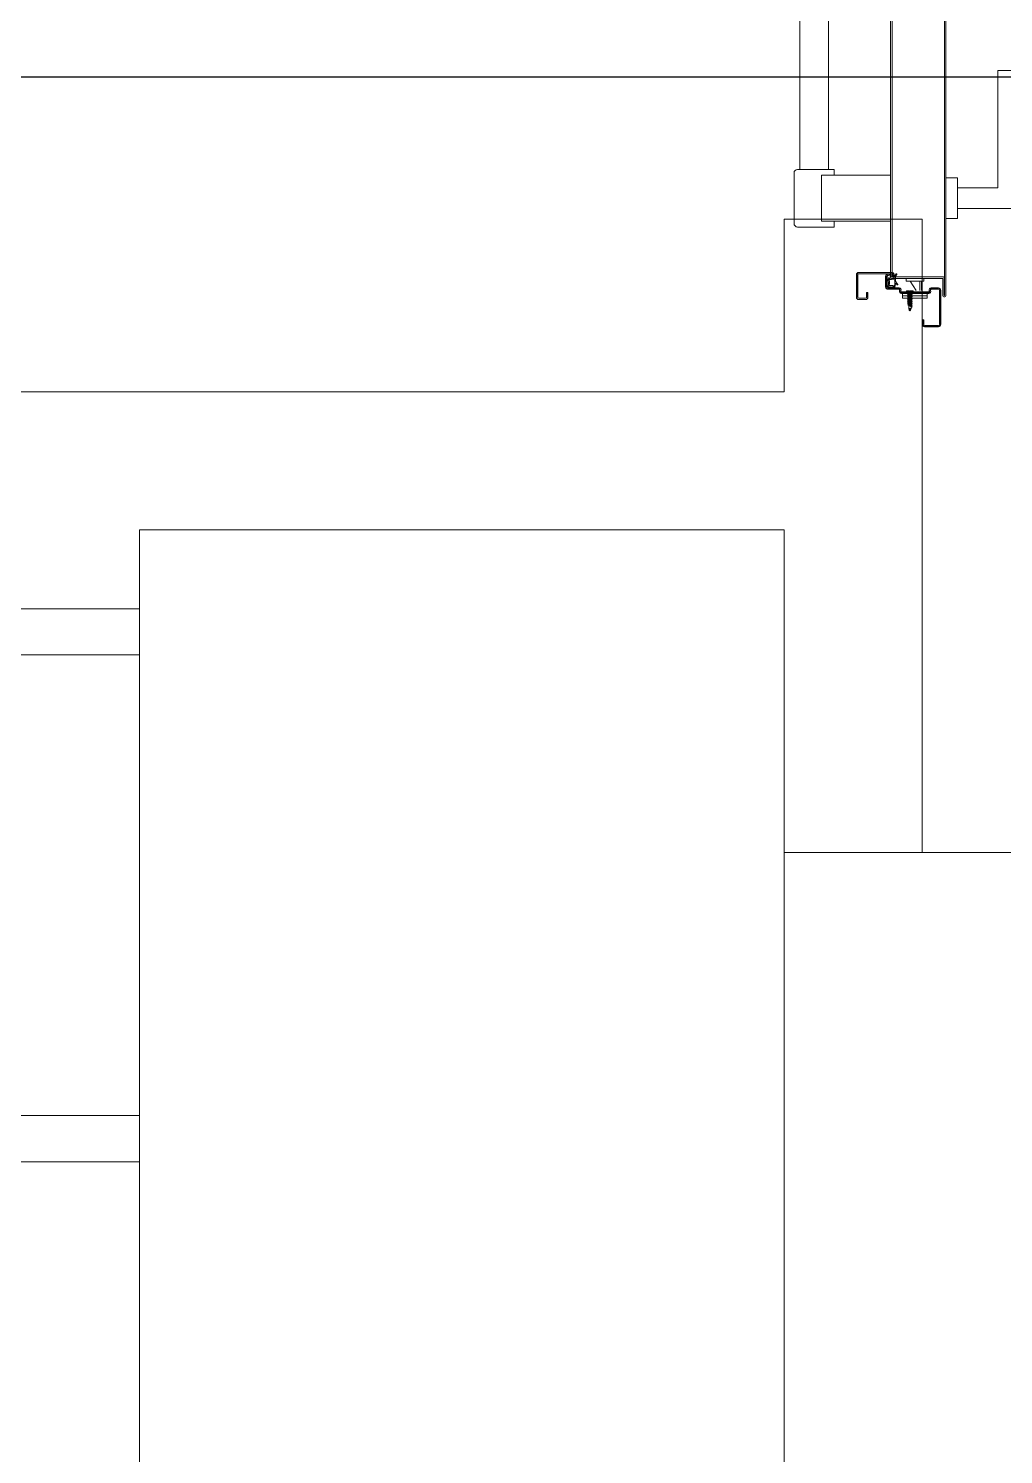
# Model space of a CAD drawing. Header units: metres. Extents: x -13621 to 152406, y -16073 to 22221.
# Drawn here: x 62387.9 to 62493.8, y 2934.6 to 3089.4 of the extents above; entities that cross this region are included whole.
import ezdxf

# ---------------------------------------------------------------- set-up
doc = ezdxf.new("R2010")
doc.units = ezdxf.units.M
doc.header["$LTSCALE"] = 100
doc.header["$MEASUREMENT"] = 0
doc.linetypes.add('DOT2', pattern=[0.125, 0, -0.125])
doc.layers.get('0').update_dxf_attribs({"color": 9, "lineweight": 9})
for name, color, linetype, lineweight in [('00', 9, 'Continuous', 9), ('01', 9, 'Continuous', 9), ('06D', 9, 'Continuous', 9), ('10', 9, 'Continuous', 9), ('14', 9, 'Continuous', 9), ('20', 9, 'DOT2', 9), ('Data  Tavan', 170, 'Continuous', 30)]:
    doc.layers.add(name, color=color, linetype=linetype, lineweight=lineweight)

# ---------------------------------------------------------------- blocks, each defined once
blk = doc.blocks.new('1.bod.mimari.elk')
at = {"layer": '01'}
blk.add_lwpolyline([(6509.999995712336, -5630.000000000002), (6509.999995712336, -5630.000000000002), (6509.999995712336, -5630.000000000002), (6509.999995712424, -6180.000004305961), (6779.999995712424, -6180.000004305961), (6779.999995712365, -5630.000000000002), (6779.999995712365, -5630.000000000002), (6779.999995712365, -5630.000000000002), (6819.999995712365, -5630.000000000002), (6819.999995712424, -6230.000004305961), (6469.999995712424, -6230.000004305961), (6469.999995712336, -5630.000000000002), (6509.999995712336, -5630.000000000002)], dxfattribs=at)
blk = doc.blocks.new('*U19')
at = {"ltscale": 15}
for p, q in [((-24.92916333728799, 0.8855214635775553), (-25.66003949670567, 3.3694447e-09)), ((-24.92916333728799, -0.8855214568386655), (-25.66003949670567, 3.3694447e-09)), ((-22.86626753712635, 1.500000003369444), (-24.92916333728799, 0.8855214635775553)), ((-22.86626753712635, 1.500000003383996), (-22.86626753712635, -1.499999996630554)), ((-21.21786779520335, -2.651713709567861), (-18.08572045961046, 2.844075251790038)), ((-21.0491052348807, -2.747894477683889), (-17.91695789928781, 2.747894483688563)), ((-19.71786779520335, -2.651713709942244), (-16.58572045961046, 2.844075251415658)), ((-19.5491052348807, -2.747894478058272), (-16.41695789928781, 2.747894483314181)), ((-18.49233535685925, 1.500000002995061), (-18.34640248188225, 1.994374120983688)), ((-18.21786779520335, -2.651713710316626), (-15.08572045961045, 2.844075251041274)), ((-18.0491052348807, -2.747894478432654), (-14.91695789928781, 2.747894482939798)), ((-16.99233535685926, 1.500000002620678), (-16.84640248188225, 1.994374120609305)), ((-16.71786779520334, -2.651713710691009), (-13.58572045961045, 2.844075250666891)), ((-16.5491052348807, -2.747894478807038), (-13.41695789928781, 2.747894482565416)), ((-15.49233535685926, 1.500000002246294), (-15.34640248188225, 1.994374120234922)), ((-15.21786779520335, -2.651713711065392), (-12.08572045961046, 2.84407525029251)), ((-15.0491052348807, -2.74789447918142), (-11.91695789928781, 2.747894482191033)), ((-13.99233535685926, 1.500000001871913), (-13.84640248188225, 1.994374119860539)), ((-13.71786779520334, -2.651713711439775), (-10.58572045961045, 2.844075249918127)), ((-13.5491052348807, -2.747894479555803), (-10.41695789928781, 2.74789448181665)), ((-12.49233535685926, 1.50000000149753), (-12.34640248188225, 1.994374119486158)), ((-12.21786779520334, -2.651713711814156), (-9.085720459610457, 2.844075249543743)), ((-12.0491052348807, -2.747894479930184), (-8.916957899287807, 2.747894481442267)), ((-10.99233535685925, 1.500000001123146), (-10.84640248188225, 1.994374119111774)), ((-10.71786779520334, -2.65171371218854), (-7.585720459610457, 2.844075249169362)), ((-10.5491052348807, -2.747894480304569), (-7.416957899287808, 2.747894481067885)), ((-9.492335356859256, 1.500000000748764), (-9.34640248188225, 1.994374118737391)), ((-9.217867795203347, -2.651713712562923), (-6.085720459610457, 2.844075248794977)), ((-9.049105234880695, -2.74789448067895), (-5.916957899287808, 2.747894480693502)), ((-7.992335356859257, 1.500000000374381), (-7.846402481882249, 1.994374118363009)), ((-7.717867795203348, -2.651713712562923), (-4.585720459610457, 2.844075248794977)), ((-7.549105234880698, -2.74789448067895), (-4.416957899287809, 2.747894480693502)), ((-6.492335356859257, 1.5), (-6.346402481882249, 1.994374117988627)), ((-6.217867795203348, -2.651713712562923), (-3.085720459610456, 2.844075248794977)), ((-6.049105234880698, -2.74789448067895), (-2.916957899287807, 2.747894480693502)), ((-4.992335356859256, 1.5), (-4.846402481882249, 1.994374117988627)), ((-4.717867795203347, -2.651713712562923), (-1.585720459610455, 2.844075248794977)), ((-4.549105234880697, -2.74789448067895), (-1.416957899287808, 2.747894480693502)), ((-3.492335356859257, 1.5), (-3.346402481882249, 1.994374117988627)), ((-1.992335356859257, 1.5), (-1.846402481882249, 1.994374117988627)), ((-0.4666946266661399, 4.199658174678916), (-1.500000000014551, 1.5)), ((-1.45519e-11, 0.485693527487456), (-0.5584785904065939, 0.485693527487456)), ((-24.92916333728799, -0.8855214568386655), (-22.86626753712635, -1.499999996630554)), ((-8.561485779636486, -1.50000000018631), (-22.86626753712635, -1.499999996616003)), ((-21.21786779520335, -2.651713709567861), (-20.87789673454245, -1.499999997004938)), ((-20.33790809827042, -1.499999997004938), (-19.06148577951535, -1.499999997004938)), ((-19.71786779520335, -2.651713709942244), (-19.37789673454244, -1.499999997379321)), ((-18.83790809827042, -1.499999997379321), (-17.56148577951535, -1.499999997379321)), ((-18.21786779520335, -2.651713710316626), (-17.87789673454244, -1.499999997753704)), ((-17.33790809827041, -1.499999997753704), (-16.06148577951535, -1.499999997753704)), ((-16.71786779520334, -2.651713710691009), (-16.37789673454244, -1.499999998128085)), ((-15.83790809827042, -1.499999998128085), (-14.56148577951535, -1.499999998128085)), ((-15.21786779520335, -2.651713711065392), (-14.87789673454244, -1.499999998502469)), ((-14.33790809827042, -1.499999998502469), (-13.06148577951535, -1.499999998502469)), ((-13.71786779520334, -2.651713711439775), (-13.37789673454244, -1.499999998876851)), ((-12.83790809827042, -1.499999998876851), (-11.56148577951535, -1.499999998876851)), ((-12.21786779520334, -2.651713711814156), (-11.87789673454244, -1.499999999251234)), ((-11.33790809827042, -1.499999999251234), (-10.06148577951535, -1.499999999251234)), ((-10.71786779520334, -2.65171371218854), (-10.37789673454244, -1.499999999625616)), ((-9.837908098270418, -1.499999999625616), (-8.561485779515351, -1.499999999625616)), ((-9.217867795203347, -2.651713712562923), (-8.877896734542444, -1.5)), ((-8.337908098270418, -1.5), (-7.061485779515351, -1.5)), ((-7.717867795203348, -2.651713712562923), (-7.377896734542446, -1.5)), ((-6.837908098270417, -1.5), (-5.561485779515351, -1.5)), ((-6.217867795203348, -2.651713712562923), (-5.877896734542446, -1.5)), ((-5.337908098270418, -1.5), (-4.061485779515351, -1.5)), ((-4.717867795203347, -2.651713712562923), (-4.377896734542446, -1.5)), ((-3.837908098270418, -1.5), (-2.117520781146594, -1.5)), ((-0.4666946266661399, -4.199658174678916), (-1.500000000014551, -1.5)), ((-1.45519e-11, -0.485693527487456), (-0.5584785904065939, -0.485693527487456))]:
    blk.add_line(p, q, dxfattribs=at)
for p, q in [((-6.851732717175723, 1.499999999986432), (-22.86626753712635, 1.500000003383996)), ((-17.35173271717212, 1.500000002995061), (-18.62815503589809, 1.500000003009613)), ((-15.85173271717212, 1.500000002620678), (-17.12815503589809, 1.500000002635229)), ((-14.35173271717212, 1.500000002246294), (-15.62815503589809, 1.500000002260846)), ((-12.85173271717212, 1.500000001871913), (-14.12815503589809, 1.500000001886465)), ((-11.35173271717212, 1.50000000149753), (-12.62815503589809, 1.500000001512082)), ((-9.851732717172126, 1.500000001123146), (-11.12815503589809, 1.500000001137698)), ((-8.351732717172126, 1.500000000748764), (-9.628155035898088, 1.500000000763316)), ((-6.851732717172125, 1.500000000374381), (-8.12815503589809, 1.500000000388934)), ((-5.351732717172126, 1.5), (-6.628155035898089, 1.500000000014551)), ((-3.851732717172126, 1.5), (-5.128155035898088, 1.500000000014551)), ((-2.351732717172125, 1.5), (-3.628155035898088, 1.500000000014551)), ((-1.500000000014551, 1.5), (-2.128155035898088, 1.499999999985448)), ((0, 0.485693527487456), (-2.91038e-11, 4.074984846374718)), ((-1.500000000014551, -1.5), (-2.117520781146594, -1.5)), ((0, -0.485693527487456), (-2.91038e-11, -4.074984846374718))]:
    blk.add_line(p, q)
for centre, radius, start, end in [((-25.95796174036086, 3.906605131073541), 3.917948606989341, 274.3610015663114, 322.1024595623439), ((-25.95796174036086, -3.906605124320099), 3.917948606989341, 37.89754043765607, 85.63899843368866), ((-18.00133917944913, 2.795984867739301), 0.0971230429967582, 330.3204195814263, 150.3204195851494), ((-16.50133917944913, 2.795984867364919), 0.0971230429967582, 330.3204195814263, 150.3204195851494), ((-15.00133917944913, 2.795984866990536), 0.0971230429967582, 330.3204195814263, 150.3204195851494), ((-13.50133917944913, 2.795984866616154), 0.0971230429967582, 330.3204195814263, 150.3204195851494), ((-12.00133917944913, 2.795984866241771), 0.0971230429967582, 330.3204195814263, 150.3204195851494), ((-10.50133917944913, 2.79598486586739), 0.0971230429967582, 330.3204195814263, 150.3204195851494), ((-9.001339179449133, 2.795984865493005), 0.0971230429967582, 330.3204195814263, 150.3204195851494), ((-7.501339179449133, 2.795984865118624), 0.0971230429967582, 330.3204195814263, 150.3204195851494), ((-6.001339179449133, 2.79598486474424), 0.0971230429967582, 330.3204195814263, 150.3204195851494), ((-4.501339179449131, 2.79598486474424), 0.0971230429967582, 330.3204195814263, 150.3204195851494), ((-3.001339179449132, 2.79598486474424), 0.0971230429967582, 330.3204195814263, 150.3204195851494), ((-1.501339179449131, 2.79598486474424), 0.0971230429967582, 330.3204195814263, 150.3204195851494), ((-0.5584785904065939, 0), 0.485693527494732, 90, 270), ((-0.2500000000291038, 4.074984846374718), 0.25, 0, 150.0864121150121), ((-21.13348651502747, -2.699804093633151), 0.0971230429985286, 150.3204195851494, 330.3204195814263), ((-19.63348651502746, -2.699804094007535), 0.0971230429985286, 150.3204195851494, 330.3204195814263), ((-18.13348651502747, -2.699804094381917), 0.0971230429985286, 150.3204195851494, 330.3204195814263), ((-16.63348651502747, -2.6998040947563), 0.0971230429985286, 150.3204195851494, 330.3204195814263), ((-15.13348651502747, -2.699804095130681), 0.0971230429985286, 150.3204195851494, 330.3204195814263), ((-13.63348651502747, -2.699804095505064), 0.0971230429985286, 150.3204195851494, 330.3204195814263), ((-12.13348651502747, -2.699804095879446), 0.0971230429985286, 150.3204195851494, 330.3204195814263), ((-10.63348651502747, -2.69980409625383), 0.0971230429985286, 150.3204195851494, 330.3204195814263), ((-9.13348651502747, -2.699804096628212), 0.0971230429985286, 150.3204195851494, 330.3204195814263), ((-7.633486515027468, -2.699804096628212), 0.0971230429985286, 150.3204195851494, 330.3204195814263), ((-6.133486515027468, -2.699804096628212), 0.0971230429985286, 150.3204195851494, 330.3204195814263), ((-4.633486515027469, -2.699804096628212), 0.0971230429985286, 150.3204195851494, 330.3204195814263), ((-0.2500000000291038, -4.074984846374718), 0.25, 209.9135878849879, 0)]:
    blk.add_arc(centre, radius, start, end, dxfattribs=at)
blk = doc.blocks.new('conta')
at = {"ltscale": 10}
for p, q in [((-2649.871621952104, 5345.532298343229), (-2649.808544591245, 5345.60918437327)), ((-2649.717904841179, 5345.404115764141), (-2649.276545331356, 5345.40411576414)), ((-2649.249308849092, 5345.41218517824), (-2649.093265831303, 5345.513544670244)), ((-2648.832430450569, 5344.873398448111), (-2648.555139291929, 5345.237853176764)), ((-2648.773650272389, 5345.115806653103), (-2648.634723355906, 5345.29840378998)), ((-2648.56465601731, 5345.307920515362), (-2648.56465601731, 5345.30792051536)), ((-2649.88457864667, 5344.455825921778), (-2649.781569468351, 5344.301633396813)), ((-2649.781569468351, 5344.301633396813), (-2649.739882349543, 5344.303238829697)), ((-2648.965995600494, 5344.049454396311), (-2648.777471991541, 5343.801670366403)), ((-2648.873045252174, 5344.092437173766), (-2648.697887927563, 5343.86222097962)), ((-2648.707404652945, 5343.792153641021), (-2648.707404652944, 5343.792153641023))]:
    blk.add_line(p, q, dxfattribs=at)
for centre, radius, start, end in [((-2653.029638846309, 5344.997871487533), 3.185960017608763, 350.4673903192517, 8.937225146708748), ((-2649.832966160306, 5345.500585100561), 0.05, 140.6345186824013, 188.937225146289), ((-2649.743476092585, 5345.584542564512), 0.0695782168265939, 22.2427540051372, 159.2580395099665), ((-2650.936561627295, 5345.006711161581), 1.24283561647415, 340.3382091559739, 16.77717905392328), ((-2649.717904841179, 5345.374115764142), 0.03, 90, 196.7771790543317), ((-2649.276545331356, 5345.454115764142), 0.05, 270, 303.006190472325), ((-2649.076923941944, 5345.488386318704), 0.03, 4.797210456549911, 123.0061904732998), ((-2650.218570784835, 5344.992596921204), 1.27311085424941, 338.7065904253264, 23.04177108138874), ((-2649.014064552595, 5345.565873360873), 0.05, 18.79511040177034, 42.14290060263682), ((-2651.170267329441, 5344.832047389523), 2.327654708483789, 7.589656727041817, 18.79511040195748), ((-2648.594931323918, 5345.268128483372), 0.05, 52.73472843700681, 142.7347284369465), ((-2648.594931323917, 5345.268128483372), 0.05, 322.7347284368616, 52.73472843830955), ((-2649.867948309208, 5344.466935911692), 0.02, 170.4673903180436, 213.745125695424), ((-2649.737938518279, 5344.578443547704), 0.03, 160.3382091565178, 273.2666141595109), ((-2649.564890118105, 5341.546497525601), 3.006880377912004, 80.43616231547664, 93.26661415929064), ((-2649.215510570053, 5344.144843779862), 0.2309379353915323, 353.9571146889479, 81.9003809477531), ((-2649.06032337398, 5344.541168597767), 0.03, 260.4361623156111, 338.7065904252872), ((-2648.886411536517, 5344.110005009527), 0.1, 173.9571146892452, 217.2652715629932), ((-2648.793461188196, 5344.152987786982), 0.1, 173.6856905342852, 217.2652715631509), ((-2658.196233948516, 5345.19344056882), 9.360162660883232, 353.6856905344524, 357.8536961438912), ((-2648.813442304377, 5345.146081959711), 0.05, 187.5896567266172, 322.734728436849), ((-2648.792638418581, 5344.843123141504), 0.05, 142.7347284365335, 180.2669000410643), ((-2648.737679959552, 5343.831945673011), 0.05, 217.2652715630534, 307.2652715629932), ((-2648.737679959552, 5343.831945673011), 0.05, 307.2652715616906, 37.26527156313838)]:
    blk.add_arc(centre, radius, start, end, dxfattribs=at)
for points, knots in [([(-2648.976990870271, 5345.599422460389), (-2649.003971912227, 5345.629238061785), (-2649.085792139472, 5345.711981028801), (-2649.229565699328, 5345.441070173102), (-2649.320702423269, 5345.740227997755), (-2649.390384326692, 5345.456182943867), (-2649.506289250117, 5345.749289777949), (-2649.588706243419, 5345.502736398745), (-2649.65060853266, 5345.569593701604), (-2649.679075303381, 5345.610880115782)], [0.0086372795073327, 0.0086372795073327, 0.0086372795073327, 0.0086372795073327, 0.1097304071023714, 0.3133405117133084, 0.4430081302286528, 0.5658764116796621, 0.7165186229687929, 0.8527973941796391, 0.9648495225780807, 0.9648495225780807, 0.9648495225780807, 0.9648495225780807]), ([(-2649.739972100426, 5344.306255326582), (-2649.740762022781, 5344.343560380576), (-2649.700166334274, 5344.518482922243), (-2649.590194330056, 5344.329629793399), (-2649.33554102084, 5344.364003448703), (-2649.23286733119, 5344.371177846658), (-2649.182972650596, 5344.373478015706)], [0, 0, 0, 0, 0.1008757256221398, 0.3841125790564019, 0.5436165790073517, 0.6906784915187596, 0.6906784915187596, 0.6906784915187596, 0.6906784915187596])]:
    blk.add_open_spline(points, degree=3, knots=knots, dxfattribs=at)
blk = doc.blocks.new('p-yn_sackasa')
at = {"layer": '10', "linetype": 'Continuous'}
for p, q in [((5.797999999999999e-12, 6.160107124346553), (5.797999999999999e-12, 6.901678089640312)), ((0.0126404492533539, 6.901678089640312), (0.0126404492533539, 6.154270380447258)), ((0.1390449417523314, 6.901678089640312), (0.1390449417523314, 6.160107124346553)), ((0.1516853910055715, 6.901678089640312), (0.1516853910055715, 6.160107124346553)), ((2.68820220713394, 7.162914040804025), (0.2612359511607565, 7.162914040804025)), ((2.68820220713394, 7.150273591556469), (0.2612359511607565, 7.150273591556469)), ((2.68820220713394, 7.023869099057606), (0.2612359511607565, 7.023869099057606)), ((0.2612359511607565, 7.011228649807151), (2.68820220713394, 7.011228649807151)), ((2.797752767300721, 3.28791612610513), (2.797752767300721, 6.901678089640312)), ((2.810393216548277, 3.28791612610513), (2.810393216548277, 6.901678089640312)), ((2.936797709047084, 3.28791612610513), (2.936797709047084, 6.901678089640312)), ((2.949438158300495, 3.28791612610513), (2.949438158300495, 6.901678089640312)), ((0.2553930351743361, 5.911511622433295), (0.7457865057396589, 5.911511622433295)), ((0.2612359511607565, 6.050556564182613), (0.7584269549930696, 6.050556564182613)), ((0.7457865057396589, 6.037916114932157), (0.2612359511607565, 6.037916114932157)), ((0.7584269549930696, 5.89887117318284), (0.2612359511607565, 5.89887117318284)), ((0.7457865057396589, 5.911511622433295), (0.7457865057396589, 6.037916114932157)), ((0.7584269549930696, 5.89887117318284), (0.7584269549930696, 6.050556564182613)), ((1.112359533988751, 2.516848721864505), (1.112359533988751, 3.73033184985104)), ((1.124999983236307, 2.516848721864505), (1.124999983236307, 3.73033184985104)), ((1.251404475735057, 3.73033184985104), (1.251404475735057, 2.516848721864505)), ((1.264044924988525, 2.516848721864505), (1.264044924988525, 3.73033184985104)), ((1.365168518980567, 3.983140834845812), (2.494381985301174, 3.983140834845812)), ((2.494381985301174, 3.970500385598257), (1.365168518980567, 3.970500385598257)), ((1.365168518980567, 3.844095893099449), (2.494381985301174, 3.844095893099449)), ((2.494381985301174, 3.831455443848994), (1.365168518980567, 3.831455443848994)), ((2.599077164573941, 3.689620715452463), (2.49625830199227, 3.356208292837267)), ((2.508330918557589, 3.352482405208888), (2.61114978113909, 3.685894827824085)), ((2.731941782508499, 3.648646238358935), (2.629122919921087, 3.315231758379353)), ((2.744014399068079, 3.644918293363275), (2.641195536492148, 3.311505870750977)), ((0.6741572933271414, -0.7064606934320068), (0.6741572933271414, 2.272464645671448)), ((0.6867977425746972, -0.710674176513578), (0.6867977425746972, 2.272464645671448)), ((0.8132022350736178, -0.710674176513578), (0.8132022350736178, 2.272464645671448)), ((0.8258426843269148, -0.7112913859513128), (0.8258426843269148, 2.272464645671448)), ((0.9236415768333472, 2.332650795142399), (0.9462067538116798, 2.321257108956331)), ((0.9293363625591836, 2.343933383631508), (0.9519179984637276, 2.332531467982335)), ((0.9862924493151012, 2.456775727457738), (1.008874085213733, 2.445379983904444)), ((1.014560641482262, 2.456666687122208), (0.9919954645039863, 2.468060373314074)), ((-2.190994744387012, 0), (-2.190994744387012, -0.1516863226308374)), ((-2.949421699374227, -0.2528099166316906), (-2.949421699374227, -1.747191015005228)), ((-2.936781250120816, -1.747191015005228), (-2.936781250120816, -0.2528099166316906)), ((-2.810376757622009, -0.2528099166316906), (-2.810376757622009, -1.747191015005228)), ((-2.797736308380194, -0.2528099166316906), (-2.797736308380194, -1.747191015005228)), ((-2.190994744387012, -9.316339629e-07), (-2.69661271438224, -9.316339629e-07)), ((-2.203635193634569, -0.0126413808815187), (-2.69661271438224, -0.0126413808815187)), ((-2.203635193634569, -0.1390458733803825), (-2.69661271438224, -0.1390458733803825)), ((-2.190994744387012, -0.1516863226308374), (-2.69661271438224, -0.1516863226308374)), ((-2.203635193634569, -0.1390458733803825), (-2.203635193634569, -0.0126413808815187)), ((0.9236415768333472, -0.7708562112558753), (0.9462067538116798, -0.7594666397984611)), ((0.9293363625591836, -0.7821429144765945), (0.9519097689946534, -0.7707492282905264)), ((0.9863006787783206, -0.8949852583027677), (1.008874085213733, -0.8835915721109017)), ((1.014560641482262, -0.8948741606029103), (0.9919954645039863, -0.9062678467918772)), ((1.112359533988751, -0.9550561953452644), (1.112359533988751, -1.747191015005228)), ((1.124999983236307, -0.9550561953452644), (1.124999983236307, -1.747191015005228)), ((1.251404475735057, -0.9550561953452644), (1.251404475735057, -1.747191015005228)), ((1.264044924988525, -0.9550561953452644), (1.264044924988525, -1.747191015005228)), ((1.011235939990797, -1.848314609000226), (-2.69661271438224, -1.848314609000226)), ((1.011235939990797, -1.860955058250681), (-2.69661271438224, -1.860955058250681)), ((-2.69661271438224, -1.987359550749545), (1.011235939990797, -1.987359550749545)), ((1.011235939990797, -2), (-2.69661271438224, -2))]:
    blk.add_line(p, q, dxfattribs=at)
for points in [[(0.1462961196783681, 2.141888515910238), (0.6741572933271414, 2.141888515910238), (0.6741572933271414, -0.5426205813419074), (0.1462961196783681, -0.5426205813419074)], [(0.1462961196783681, 2.141888515910238), (0.4102267065085244, 2.141888515910238), (0.4102267065085244, -0.5426205813419074), (0.1462961196783681, -0.5426205813419074)]]:
    blk.add_lwpolyline(points, close=True, dxfattribs=at)
for centre, radius, start, end in [((0.2612359511607565, 6.901678089640312), 0.2612359672366232, 90, 180), ((0.2612359511607565, 6.901678089640312), 0.2485955019136159, 90, 180), ((0.2612359511607565, 6.901678089640312), 0.1221910094151671, 90, 180), ((0.2612359511607565, 6.901678089640312), 0.1095505682019034, 90, 180), ((2.68820220713394, 6.901678089640312), 0.2612359672366232, 0, 90), ((2.68820220713394, 6.901678089640312), 0.2485955019136159, 0, 90), ((2.68820220713394, 6.901678089640312), 0.1221910094151671, 0, 90), ((2.68820220713394, 6.901678089640312), 0.1095505682019034, 0, 90), ((0.2612359511607565, 6.160107124346553), 0.2612359672366232, 180, 270), ((0.2612359511607565, 6.160107124346553), 0.2486639896585876, 181.3449936081884, 271.3502066744619), ((0.2612359511607565, 6.160107124346553), 0.1221910094151671, 180, 270), ((0.2612359511607565, 6.160107124346553), 0.1095505682019034, 180, 270), ((1.365168518980567, 3.73033184985104), 0.2528089849968975, 90, 180), ((1.365168518980567, 3.73033184985104), 0.2401685357470527, 90, 180), ((1.365168518980567, 3.73033184985104), 0.1137640432486039, 90, 180), ((1.365168518980567, 3.73033184985104), 0.101123593998759, 90, 180), ((2.717696588719377, 3.28791612610513), 0.2317415695804894, 162.8600959066622, 0), ((2.494381985301174, 3.721904883685056), 0.2612359672366232, 342.8602471134818, 90), ((2.494381985301174, 3.721904883685056), 0.2485955019136159, 342.8612937507759, 90), ((2.494381985301174, 3.721904883685056), 0.1221910094151671, 342.8607448352903, 90), ((2.494381985301174, 3.721904883685056), 0.1095505682019034, 342.8621489788778, 90), ((2.717696588719377, 3.28791612610513), 0.2191011203306445, 162.8612747622142, 0), ((2.717696588719377, 3.28791612610513), 0.0926966278321958, 162.8605252312554, 0), ((2.717696588719377, 3.28791612610513), 0.0800561785823509, 162.8624122113423, 0), ((0.8932584136549621, 2.272464645671448), 0.2191011364038069, 63.21527926567308, 180), ((0.8932584136549621, 2.272464645671448), 0.2064606710807996, 63.21689132135944, 180), ((0.8932584136549621, 2.272464645671448), 0.0800561785823509, 63.21501713256372, 180), ((0.8932584136549621, 2.272464645671448), 0.06741572933250599, 63.21444920700227, 180), ((1.044943804654735, 2.516848721864505), 0.2191011364038069, 243.2147943681421, 0), ((1.044943804654735, 2.516848721864505), 0.2064612336414835, 243.2197019113263, 0), ((1.044943804654735, 2.516848721864505), 0.0800561785823509, 243.2202750371601, 0), ((1.044943804654735, 2.516848721864505), 0.06741572933250599, 243.212873269387, 0), ((-2.69661271438224, -0.2528099166316906), 0.2528089849968975, 90, 180), ((-2.69661271438224, -0.2528099166316906), 0.2401685357470527, 90, 180), ((-2.696612714370644, -0.2528099166374886), 0.1137640432541957, 90.00000000667663, 179.999999996678), ((-2.69661271438224, -0.2528099166316906), 0.101123593998759, 90, 180), ((0.8932584136549621, -0.710674176513578), 0.2191011364038069, 180, 296.7849631789823), ((0.8932584136549621, -0.710674176513578), 0.2064606710807996, 180, 296.7851474301186), ((0.8932584136549621, -0.710674176513578), 0.0800561785823509, 180, 296.7849828674363), ((0.8932584136549621, -0.710674176513578), 0.06741572933250599, 180, 180.52454387344), ((0.8932584136549621, -0.710674176513578), 0.06741572933250599, 180, 296.787126730613), ((1.044943804654735, -0.9550561953452644), 0.2191011364038069, 0, 116.7854480851016), ((1.044943804654735, -0.9550561953452644), 0.2064606710807996, 0, 116.7836232429883), ((1.044943804654735, -0.9550561953452644), 0.0800561785823509, 0, 116.7810518938144), ((1.044943804654735, -0.9550561953452644), 0.06741572933250599, 0, 116.787126730613), ((-2.69661271438224, -1.747191015005228), 0.2528089849968975, 180, 270), ((-2.69661271438224, -1.747191015005228), 0.2401685357470527, 180, 270), ((-2.69661271438224, -1.747191015005228), 0.1137640432486039, 180, 270), ((-2.69661271438224, -1.747191015005228), 0.101123593998759, 180, 270), ((1.011235939990797, -1.747191015005228), 0.1137640432486039, 270, 0), ((1.011235939990797, -1.747191015005228), 0.2401685357470527, 270, 0), ((1.011235939990797, -1.747191015005228), 0.101123593998759, 270, 0), ((1.011235939990797, -1.747191015005228), 0.2528089849968975, 270, 0)]:
    blk.add_arc(centre, radius, start, end, dxfattribs=at)
at = {"layer": '10', "xscale": 0.0842696629213483, "yscale": 0.0842696629213483, "zscale": 0.0842696629213483}
blk.add_blockref('*U19', (0.9522471787116727, 1.34936699136449), dxfattribs=at)
at = {"layer": '14', "xscale": -0.7887640449438696, "yscale": 0.7887640449438696, "zscale": 0.7887640449438204, "rotation": 90}
blk.add_blockref('conta', (4217.778918883595, -2086.420243314774), dxfattribs=at)
blk = doc.blocks.new('*U376')
at = {"layer": '06D'}
for points in [[(8.499999998394756, 9.558326476945693), (7.874999998394756, 9.558326476945693), (7.874999998394756, 13.55832647694205, -0.4142135623737167), (8.249999998394756, 13.93332647694206), (13.74999999839844, 13.93332647694387, -0.4142135623820632), (14.12499999839476, 13.55832647694433), (14.12499999839476, 9.558326476945693), (13.49999999839476, 9.558326476945693)], [(111.4999999983975, 9.55832647694433), (112.1249999983975, 9.55832647694433), (112.1249999983975, 13.55832647694069, 0.4142135623737167), (111.7499999983975, 13.93332647694069), (106.2499999983938, 13.93332647694251, 0.4142135623820632), (105.8749999983975, 13.55832647694387), (105.8749999983975, 9.55832647694433), (106.4999999983975, 9.55832647694433)]]:
    blk.add_lwpolyline(points, format="xyb", dxfattribs=at)
for points in [[(14.12499999839476, 13.30832647706393), (105.8749999983975, 13.30832647706256), (105.8749999983975, 10.18332647694251), (14.12499999839476, 10.18332647694387)], [(8.499999998387437, 12.05832647694751), (13.49999999839476, 12.05832647694751), (13.49999999839476, 3.439044924983136), (8.499999998387437, 3.439044924983136)], [(111.4999999984047, 10.93904492498359), (106.4999999983975, 10.93904492498359), (106.4999999983975, 3.439044924981772), (111.4999999984047, 3.439044924981772)]]:
    blk.add_lwpolyline(points, close=True, dxfattribs=at)
for points in [[(111.1999999984018, -2.560955075018682), (111.1999999984018, -3.810955075018682), (106.7999999984013, -3.810955075018682), (106.7999999984013, -2.560955075018682), (111.1999999984018, -2.560955075018682)], [(110.1249999984011, -3.810955075018682), (110.1249999984011, -10.06095507501868), (95.12499999840111, -10.06095507501868), (95.12499999840111, -8.185955075018683), (107.8749999984011, -8.185955075018683), (107.8749999984011, -8.185955075018683), (107.8749999984011, -3.810955075018682), (110.1249999984011, -3.810955075018682)]]:
    blk.add_lwpolyline(points, dxfattribs=at)
at = {"layer": '10', "ltscale": 10}
for p, q in [((2.299999998396757, -2.185955075020274), (2.299999998396757, 3.339044924982772)), ((2.399999998396268, 3.439044924983136), (117.5999999983969, 3.439044924981317)), ((2.449999998396848, -2.285955075017227), (2.449999998396848, 3.239044924982636)), ((2.499999998397442, 3.28904492498259), (117.4999999983975, 3.289044924981681)), ((117.5499999983967, -2.285955075018819), (117.5499999983967, 3.239044924981499)), ((117.6999999983968, -2.185955075018682), (117.6999999983968, 3.33904492498118)), ((1.999999998397442, 0.2589259769447382), (1.999999998397442, 1.758925976944738)), ((1.999999998397442, 1.758925976944738), (2.299999998396757, 1.758925976944738)), ((2.299999998396757, 1.758925976944738), (2.299999998396757, 0.2589259769447382)), ((117.6999999983968, 1.758925976946557), (117.9999999983975, 1.758925976946557)), ((117.6999999983968, 1.326544924981135), (117.6999999983968, 1.758925976946557)), ((117.6999999983968, 1.758925976943828), (117.9999999983975, 1.758925976943828)), ((117.6999999983968, 1.326544924981135), (117.6999999983968, 1.758925976943828)), ((117.9999999983975, 1.758925976946557), (117.9999999983975, 1.326544924981135)), ((117.9999999983975, 1.758925976943828), (117.9999999983975, 1.326544924981135)), ((1.999999998397442, 1.508925976944738), (0.9999999983974419, 1.508925976944738)), ((1.999999998397442, 1.308925976944919), (0.9999999983974419, 1.308925976944919)), ((0.9999999983974419, 0.9089259769452837), (1.999999998397442, 0.2589259769447382)), ((1.999999998397442, -0.1734550750170455), (1.999999998397442, 0.2589259769447382)), ((2.299999998396757, 0.2589259769447382), (2.299999998396757, -0.1734550750170455)), ((117.6999999983968, -0.1734550750188645), (117.6999999983968, 1.326544924981135)), ((117.6999999983968, -0.1734550750188645), (117.6999999983968, 1.326544924981135)), ((117.9999999983975, 1.326544924981135), (117.9999999983975, -0.1734550750188645)), ((118.9999999983975, 0.6765449249814992), (117.9999999983975, 1.326544924981135)), ((117.9999999983975, 1.326544924981135), (117.9999999983975, -0.1734550750188645)), ((118.9999999983975, 0.6765449249814992), (117.9999999983975, 1.326544924981135)), ((117.9999999983975, 0.2765449249811809), (118.9999999983975, 0.2765449249811809)), ((117.9999999983975, 0.2765449249811809), (118.9999999983975, 0.2765449249811809)), ((117.9999999983975, 0.07654492498113541), (118.9999999983975, 0.07654492498113541)), ((117.9999999983975, 0.07654492498113541), (118.9999999983975, 0.07654492498113541)), ((2.299999998396757, -0.1734550750170455), (1.999999998397442, -0.1734550750170455)), ((117.9999999983975, -0.1734550750188645), (117.6999999983968, -0.1734550750188645)), ((117.9999999983975, -0.1734550750188645), (117.6999999983968, -0.1734550750188645)), ((-1.599127832965664, -2.729055197199159), (-1.729346657988572, -2.622057244102506)), ((-1.599127832965664, -2.729055197199159), (-1.729346657988572, -2.622057244102506)), ((-1.221910112360064, -2.161529974575387), (-1.221910112360064, -2.290602682981443)), ((-1.221910112360064, -2.161529974575387), (-1.053370786518741, -2.161529974575387)), ((-1.221910112360064, -2.161529974575387), (-1.221910112360064, -2.290602682981443)), ((-1.221910112360064, -2.161529974575387), (-1.053370786518741, -2.161529974575387)), ((-1.053370786518741, -2.000000018835635), (-1.053370786518741, -2.427957820816118)), ((-1.053370786518741, -2.000000018835635), (-1.053370786518741, -2.427957820816118)), ((-0.8426966292108489, -2.000000018835635), (-0.8426966292108489, -2.427957820816118)), ((-0.8426966292108489, -2.000000018835635), (-0.8426966292108489, -2.427957820816118)), ((0.299999998396757, -2.460955075017409), (0.299999998396757, -2.335955075017409)), ((0.3999999983962681, -2.235955075017045), (2.249999998397556, -2.235955075019774)), ((0.3999999983962681, -2.560955075016863), (119.5999999983969, -2.560955075018682)), ((0.4499999983968479, -2.405955075018027), (0.4499999983968479, -2.390955075015881)), ((0.4549999984015471, -2.385955075017363), (2.349999998396953, -2.385955075017363)), ((0.4549999984015471, -2.410955075017227), (119.5449999984039, -2.410955075018819)), ((119.5449999984039, -2.3859550750185), (117.6499999983962, -2.3859550750185)), ((119.5999999983969, -2.235955075018864), (117.7499999983975, -2.235955075018864)), ((119.5499999983967, -2.405955075017118), (119.5499999983967, -2.3909550750177)), ((119.6999999983968, -2.460955075018318), (119.6999999983968, -2.335955075018318))]:
    blk.add_line(p, q, dxfattribs=at)
blk.add_circle((-0.9480337078648517, -3.264044962656953), 0.8426966292134829, dxfattribs=at)
blk.add_circle((-0.9480337078648517, -3.264044962656953), 0.8426966292134829, dxfattribs=at)
for centre, radius, start, end in [((2.399999998396268, 3.339044924982772), 0.1, 90.00000000000001, 180), ((2.499999998397442, 3.239044924982636), 0.05, 90.00000000000001, 180), ((117.5636514218791, 3.302696348453537), 0.1411104295808544, 14.92708439155643, 75.07291561654556), ((-0.9480337078648517, -3.264044962656953), 1.011235955056179, 105.7138610469608, 140.5908045545822), ((-0.9480337078648517, -3.264044962656953), 1.011235955056179, 105.7138610469608, 140.5908045545822), ((-0.4168227881036586, -2.261251624647229), 0.427976207347274, 142.379045557774, 203.6480282204082), ((-0.4168227881036586, -2.261251624647229), 0.427976207347274, 142.379045557774, 203.6480282204082), ((-0.4168227881036586, -2.261251624647229), 0.3015717129652515, 119.9685068688728, 254.4475763910559), ((-0.4168227881036586, -2.261251624647229), 0.3015717129652515, 119.9685068688728, 254.4475763910559), ((0.3999999983962681, -2.335955075017409), 0.1, 90.00000000000001, 180), ((0.3999999983962681, -2.460955075017409), 0.1, 180, 270), ((0.4549999984015471, -2.390955075015881), 0.005, 90.00000000000001, 180), ((0.4549999984015471, -2.405955075018027), 0.005, 180.0000000016936, 270), ((2.249999998397556, -2.185955075020274), 0.05, 270, 0), ((2.349999998396953, -2.285955075017227), 0.1, 270, 0), ((117.6499999983962, -2.285955075018819), 0.1, 180, 270), ((117.7499999983975, -2.185955075018682), 0.05, 180, 270), ((119.5449999984039, -2.3909550750177), 0.005, 0, 90.00000000000001), ((119.5449999984039, -2.405955075017118), 0.005, 270, 359.9999999983064), ((119.5999999983969, -2.335955075018318), 0.1, 0, 90.00000000000001), ((119.5999999983969, -2.460955075018318), 0.1, 270, 0)]:
    blk.add_arc(centre, radius, start, end, dxfattribs=at)
at = {"layer": '20'}
blk.add_lwpolyline([(0.299999998396757, -2.398455075017409), (0.299999998396757, -121.7984550750175, 0.4142135623730895), (119.6999999983968, -2.398455075020137, -1.000000000000876)], format="xyb", dxfattribs=at)
blk.add_blockref('p-yn_sackasa', (-1.747935129969846e-12, 0))
at = {"xscale": -1}
blk.add_blockref('p-yn_sackasa', (119.9999999967968, 0), dxfattribs=at)
blk = doc.blocks.new('ttttttttttttt')
for points in [[(3983.48582208233, -30733.60081935968), (3983.48582208233, -30748.60081935968)], [(3988.48582208233, -30733.60081935968), (3983.48582208233, -30733.60081935968)], [(3988.48582208233, -30733.60081935968), (3988.48582208233, -30748.60081935968)], [(4043.48582208233, -30733.60081935968), (4038.48582208233, -30733.60081935968)], [(4038.48582208233, -30733.60081935968), (4038.48582208233, -30748.60081935968)], [(4043.48582208233, -30733.60081935968), (4043.48582208233, -30748.60081935968)], [(3988.48582208233, -30748.60081935968), (3983.48582208233, -30748.60081935968)], [(4034.48582208233, -30748.60081935968), (3988.48582208233, -30748.60081935968)], [(4034.48582208233, -30748.60081935968), (4034.48582208233, -30798.60081935968)], [(4034.48582208233, -30748.60081935968), (4038.48582208233, -30748.60081935968)], [(4043.48582208233, -30748.60081935968), (4038.48582208233, -30748.60081935968)], [(4038.48582208233, -30748.60081935968), (4038.48582208233, -30798.60081935968)]]:
    blk.add_lwpolyline(points)
blk.add_arc((4038.48582208233, -30748.60081935968), 50, 180, 270)
blk = doc.blocks.new('1.bod.mimari1.elk')
at = {"layer": '00'}
for points in [[(6469.999995712336, -5580.000004305961), (6469.999995712336, -5561.277446386017), (6484.999995712336, -5561.277446386017), (6484.999995712365, -5630.00000000002)], [(6094.999995712365, -5580.000004307503), (6469.999995712424, -5580.000004305961)], [(6469.999995712424, -5980.000004305961), (6399.999995712424, -5980.000004305961), (6399.999995712424, -5595.000004305961), (6399.999995712424, -5595.000004305961)], [(6399.999995712424, -5595.000004305961), (6469.999995712424, -5595.000004305961)], [(6469.999995712424, -5630.00000000002), (6469.999995712336, -5595.000004305946)]]:
    blk.add_lwpolyline(points, dxfattribs=at)
at = {"layer": '01'}
blk.add_lwpolyline([(6469.999995712424, -5630.00000000002), (6484.999995712365, -5630.00000000002)], dxfattribs=at)
at = {"xscale": -1, "rotation": 270}
blk.add_blockref('ttttttttttttt', (37133.6008150721, -9647.063206190596), dxfattribs=at)
at = {"layer": '10', "xscale": -1, "rotation": 90}
blk.add_blockref('*U376', (6484.999995712336, -5450.000004305961), dxfattribs=at)

msp = doc.modelspace()

# ---------------------------------------------------------------- linework, layer by layer
at = {"layer": 'Data  Tavan'}
msp.add_line((62597.70060879376, 3084.129171787528), (62040.61815600116, 3084.129171787528), dxfattribs=at)

# ---------------------------------------------------------------- block references
at = {"layer": '06D'}
for name in ['1.bod.mimari.elk', '1.bod.mimari1.elk']:
    msp.add_blockref(name, (56000.00000000003, 8630.00000430602), dxfattribs=at)

doc.saveas('drawing.dxf')
